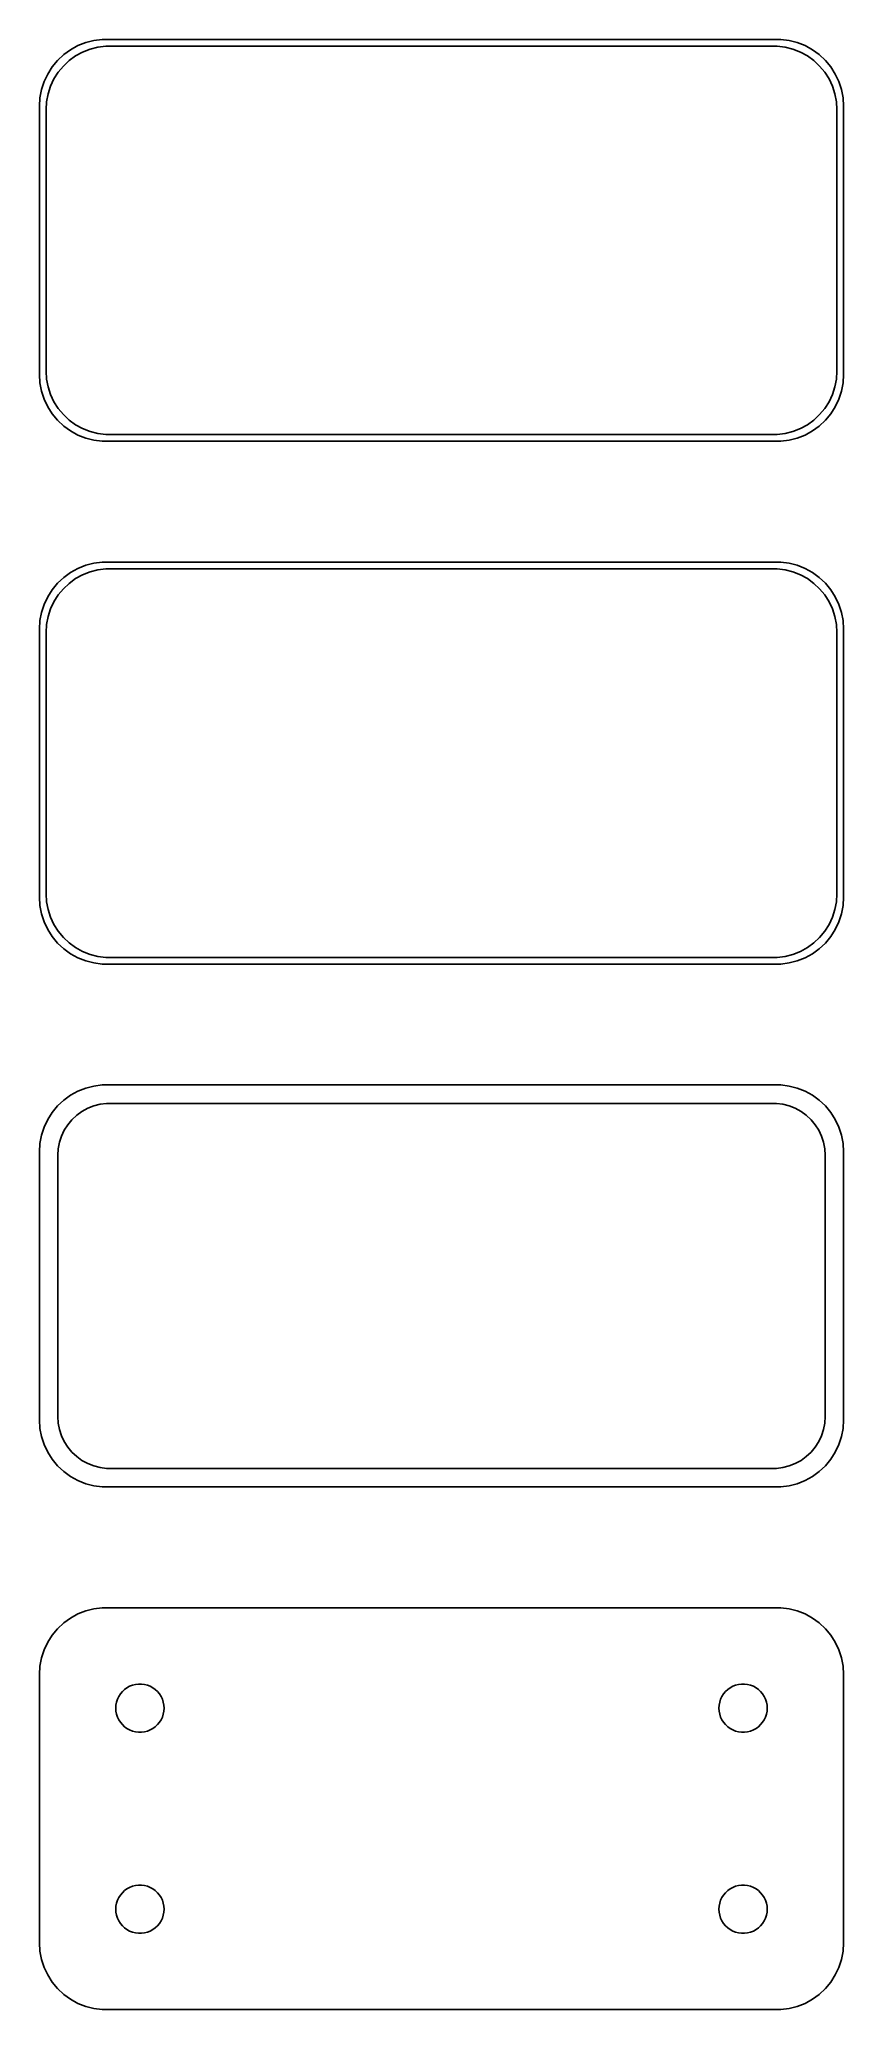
# Model space of a CAD drawing. Header units: metres. Extents: x -30 to 30, y 102 to 249.
import ezdxf

# ---------------------------------------------------------------- set-up
doc = ezdxf.new("R2010")
doc.units = ezdxf.units.M

msp = doc.modelspace()

# ---------------------------------------------------------------- linework, layer by layer
for p, q in [((-27.1289, 248.524), (-27.6791, 248.222)), ((-26.5451, 248.755), (-27.1289, 248.524)), ((-25.9369, 248.911), (-26.5451, 248.755)), ((-26.2178, 248.268), (-25.6401, 248.416)), ((-25.3139, 248.99), (-25.9369, 248.911)), ((-25.6401, 248.416), (-25.0482, 248.491)), ((25.3139, 248.99), (-25.3139, 248.99)), ((-25.0482, 248.491), (25.0482, 248.491)), ((25.0482, 248.491), (25.6401, 248.416)), ((25.9369, 248.911), (25.3139, 248.99)), ((25.6401, 248.416), (26.2178, 248.268)), ((26.5451, 248.755), (25.9369, 248.911)), ((27.1289, 248.524), (26.5451, 248.755)), ((27.6791, 248.222), (27.1289, 248.524)), ((-29.0451, 246.939), (-29.3815, 246.409)), ((-28.6448, 247.423), (-29.0451, 246.939)), ((-28.1871, 247.853), (-28.6448, 247.423)), ((-28.5928, 246.542), (-28.2126, 247.002)), ((-28.2126, 247.002), (-27.7778, 247.41)), ((-27.6791, 248.222), (-28.1871, 247.853)), ((-27.7778, 247.41), (-27.2952, 247.761)), ((-27.2952, 247.761), (-26.7724, 248.048)), ((-26.7724, 248.048), (-26.2178, 248.268)), ((26.2178, 248.268), (26.7724, 248.048)), ((26.7724, 248.048), (27.2952, 247.761)), ((27.2952, 247.761), (27.7778, 247.41)), ((28.1871, 247.853), (27.6791, 248.222)), ((27.7778, 247.41), (28.2126, 247.002)), ((28.6448, 247.423), (28.1871, 247.853)), ((28.2126, 247.002), (28.5928, 246.542)), ((29.0451, 246.939), (28.6448, 247.423)), ((29.3815, 246.409), (29.0451, 246.939)), ((-29.6489, 245.841), (-29.8429, 245.243)), ((-29.3815, 246.409), (-29.6489, 245.841)), ((-29.3508, 244.931), (-29.1664, 245.499)), ((-29.1664, 245.499), (-28.9124, 246.038)), ((-28.9124, 246.038), (-28.5928, 246.542)), ((28.5928, 246.542), (28.9124, 246.038)), ((28.9124, 246.038), (29.1664, 245.499)), ((29.1664, 245.499), (29.3508, 244.931)), ((29.6489, 245.841), (29.3815, 246.409)), ((29.8429, 245.243), (29.6489, 245.841)), ((-29.9606, 244.627), (-30, 244)), ((-30, 244), (-30, 224)), ((-29.8429, 245.243), (-29.9606, 244.627)), ((-29.5, 243.75), (-29.4625, 244.345)), ((-29.4625, 244.345), (-29.3508, 244.931)), ((29.3508, 244.931), (29.4625, 244.345)), ((29.4625, 244.345), (29.5, 243.75)), ((29.9606, 244.627), (29.8429, 245.243)), ((30, 244), (29.9606, 244.627)), ((30, 224), (30, 244)), ((-29.5, 224.25), (-29.5, 243.75)), ((29.5, 243.75), (29.5, 224.25)), ((-30, 224), (-29.9606, 223.373)), ((-29.4625, 223.655), (-29.5, 224.25)), ((-29.3508, 223.069), (-29.4625, 223.655)), ((29.4625, 223.655), (29.3508, 223.069)), ((29.5, 224.25), (29.4625, 223.655)), ((29.9606, 223.373), (30, 224)), ((-29.9606, 223.373), (-29.8429, 222.757)), ((-29.8429, 222.757), (-29.6489, 222.159)), ((-29.6489, 222.159), (-29.3815, 221.591)), ((-29.1664, 222.501), (-29.3508, 223.069)), ((-28.9124, 221.962), (-29.1664, 222.501)), ((-28.5928, 221.458), (-28.9124, 221.962)), ((28.9124, 221.962), (28.5928, 221.458)), ((29.1664, 222.501), (28.9124, 221.962)), ((29.3508, 223.069), (29.1664, 222.501)), ((29.3815, 221.591), (29.6489, 222.159)), ((29.6489, 222.159), (29.8429, 222.757)), ((29.8429, 222.757), (29.9606, 223.373)), ((-29.3815, 221.591), (-29.0451, 221.061)), ((-29.0451, 221.061), (-28.6448, 220.577)), ((-28.6448, 220.577), (-28.1871, 220.147)), ((-28.2126, 220.998), (-28.5928, 221.458)), ((-27.7778, 220.59), (-28.2126, 220.998)), ((-27.2952, 220.239), (-27.7778, 220.59)), ((27.7778, 220.59), (27.2952, 220.239)), ((28.2126, 220.998), (27.7778, 220.59)), ((28.1871, 220.147), (28.6448, 220.577)), ((28.5928, 221.458), (28.2126, 220.998)), ((28.6448, 220.577), (29.0451, 221.061)), ((29.0451, 221.061), (29.3815, 221.591)), ((-28.1871, 220.147), (-27.6791, 219.778)), ((-27.6791, 219.778), (-27.1289, 219.476)), ((-26.7724, 219.952), (-27.2952, 220.239)), ((-27.1289, 219.476), (-26.5451, 219.245)), ((-26.2178, 219.732), (-26.7724, 219.952)), ((-26.5451, 219.245), (-25.9369, 219.089)), ((-25.6401, 219.584), (-26.2178, 219.732)), ((-25.9369, 219.089), (-25.3139, 219.01)), ((-25.0482, 219.509), (-25.6401, 219.584)), ((-25.3139, 219.01), (25.3139, 219.01)), ((25.0482, 219.509), (-25.0482, 219.509)), ((25.6401, 219.584), (25.0482, 219.509)), ((25.3139, 219.01), (25.9369, 219.089)), ((26.2178, 219.732), (25.6401, 219.584)), ((25.9369, 219.089), (26.5451, 219.245)), ((26.7724, 219.952), (26.2178, 219.732)), ((26.5451, 219.245), (27.1289, 219.476)), ((27.2952, 220.239), (26.7724, 219.952)), ((27.1289, 219.476), (27.6791, 219.778)), ((27.6791, 219.778), (28.1871, 220.147)), ((-28.1871, 208.853), (-28.6448, 208.423)), ((-27.6791, 209.222), (-28.1871, 208.853)), ((-27.7778, 208.41), (-27.2952, 208.761)), ((-27.1289, 209.524), (-27.6791, 209.222)), ((-27.2952, 208.761), (-26.7724, 209.048)), ((-26.5451, 209.755), (-27.1289, 209.524)), ((-26.7724, 209.048), (-26.2178, 209.268)), ((-25.9369, 209.911), (-26.5451, 209.755)), ((-26.2178, 209.268), (-25.6401, 209.416)), ((-25.3139, 209.99), (-25.9369, 209.911)), ((-25.6401, 209.416), (-25.0482, 209.491)), ((25.3139, 209.99), (-25.3139, 209.99)), ((-25.0482, 209.491), (25.0482, 209.491)), ((25.0482, 209.491), (25.6401, 209.416)), ((25.9369, 209.911), (25.3139, 209.99)), ((25.6401, 209.416), (26.2178, 209.268)), ((26.5451, 209.755), (25.9369, 209.911)), ((26.2178, 209.268), (26.7724, 209.048)), ((27.1289, 209.524), (26.5451, 209.755)), ((26.7724, 209.048), (27.2952, 208.761)), ((27.6791, 209.222), (27.1289, 209.524)), ((27.2952, 208.761), (27.7778, 208.41)), ((28.1871, 208.853), (27.6791, 209.222)), ((28.6448, 208.423), (28.1871, 208.853)), ((-29.3815, 207.409), (-29.6489, 206.841)), ((-29.0451, 207.939), (-29.3815, 207.409)), ((-28.6448, 208.423), (-29.0451, 207.939)), ((-28.9124, 207.038), (-28.5928, 207.542)), ((-28.5928, 207.542), (-28.2126, 208.002)), ((-28.2126, 208.002), (-27.7778, 208.41)), ((27.7778, 208.41), (28.2126, 208.002)), ((28.2126, 208.002), (28.5928, 207.542)), ((28.5928, 207.542), (28.9124, 207.038)), ((29.0451, 207.939), (28.6448, 208.423)), ((29.3815, 207.409), (29.0451, 207.939)), ((29.6489, 206.841), (29.3815, 207.409)), ((-29.8429, 206.243), (-29.9606, 205.627)), ((-29.6489, 206.841), (-29.8429, 206.243)), ((-29.4625, 205.345), (-29.3508, 205.931)), ((-29.3508, 205.931), (-29.1664, 206.499)), ((-29.1664, 206.499), (-28.9124, 207.038)), ((28.9124, 207.038), (29.1664, 206.499)), ((29.1664, 206.499), (29.3508, 205.931)), ((29.3508, 205.931), (29.4625, 205.345)), ((29.8429, 206.243), (29.6489, 206.841)), ((29.9606, 205.627), (29.8429, 206.243)), ((-29.9606, 205.627), (-30, 205)), ((-30, 205), (-30, 185)), ((-29.5, 204.75), (-29.4625, 205.345)), ((-29.5, 185.25), (-29.5, 204.75)), ((29.4625, 205.345), (29.5, 204.75)), ((29.5, 204.75), (29.5, 185.25)), ((30, 205), (29.9606, 205.627)), ((30, 185), (30, 205)), ((-29.4625, 184.655), (-29.5, 185.25)), ((29.5, 185.25), (29.4625, 184.655)), ((-30, 185), (-29.9606, 184.373)), ((-29.9606, 184.373), (-29.8429, 183.757)), ((-29.8429, 183.757), (-29.6489, 183.159)), ((-29.3508, 184.069), (-29.4625, 184.655)), ((-29.1664, 183.501), (-29.3508, 184.069)), ((29.3508, 184.069), (29.1664, 183.501)), ((29.4625, 184.655), (29.3508, 184.069)), ((29.6489, 183.159), (29.8429, 183.757)), ((29.8429, 183.757), (29.9606, 184.373)), ((29.9606, 184.373), (30, 185)), ((-29.6489, 183.159), (-29.3815, 182.591)), ((-29.3815, 182.591), (-29.0451, 182.061)), ((-28.9124, 182.962), (-29.1664, 183.501)), ((-28.5928, 182.458), (-28.9124, 182.962)), ((-28.2126, 181.998), (-28.5928, 182.458)), ((28.5928, 182.458), (28.2126, 181.998)), ((28.9124, 182.962), (28.5928, 182.458)), ((29.1664, 183.501), (28.9124, 182.962)), ((29.0451, 182.061), (29.3815, 182.591)), ((29.3815, 182.591), (29.6489, 183.159)), ((-29.0451, 182.061), (-28.6448, 181.577)), ((-28.6448, 181.577), (-28.1871, 181.147)), ((-27.7778, 181.59), (-28.2126, 181.998)), ((-28.1871, 181.147), (-27.6791, 180.778)), ((-27.2952, 181.239), (-27.7778, 181.59)), ((-26.7724, 180.952), (-27.2952, 181.239)), ((-26.2178, 180.732), (-26.7724, 180.952)), ((26.7724, 180.952), (26.2178, 180.732)), ((27.2952, 181.239), (26.7724, 180.952)), ((27.7778, 181.59), (27.2952, 181.239)), ((27.6791, 180.778), (28.1871, 181.147)), ((28.2126, 181.998), (27.7778, 181.59)), ((28.1871, 181.147), (28.6448, 181.577)), ((28.6448, 181.577), (29.0451, 182.061)), ((-27.6791, 180.778), (-27.1289, 180.476)), ((-27.1289, 180.476), (-26.5451, 180.245)), ((-26.5451, 180.245), (-25.9369, 180.089)), ((-25.6401, 180.584), (-26.2178, 180.732)), ((-25.9369, 180.089), (-25.3139, 180.01)), ((-25.0482, 180.509), (-25.6401, 180.584)), ((-25.3139, 180.01), (25.3139, 180.01)), ((25.0482, 180.509), (-25.0482, 180.509)), ((25.6401, 180.584), (25.0482, 180.509)), ((25.3139, 180.01), (25.9369, 180.089)), ((26.2178, 180.732), (25.6401, 180.584)), ((25.9369, 180.089), (26.5451, 180.245)), ((26.5451, 180.245), (27.1289, 180.476)), ((27.1289, 180.476), (27.6791, 180.778)), ((-27.1289, 170.524), (-27.6791, 170.222)), ((-26.5451, 170.755), (-27.1289, 170.524)), ((-25.9369, 170.911), (-26.5451, 170.755)), ((-25.3139, 170.99), (-25.9369, 170.911)), ((25.3139, 170.99), (-25.3139, 170.99)), ((25.9369, 170.911), (25.3139, 170.99)), ((26.5451, 170.755), (25.9369, 170.911)), ((27.1289, 170.524), (26.5451, 170.755)), ((27.6791, 170.222), (27.1289, 170.524)), ((-28.6448, 169.423), (-29.0451, 168.939)), ((-28.1871, 169.853), (-28.6448, 169.423)), ((-27.6791, 170.222), (-28.1871, 169.853)), ((-26.8234, 169.017), (-26.3975, 169.251)), ((-26.3975, 169.251), (-25.9457, 169.43)), ((-25.9457, 169.43), (-25.4751, 169.551)), ((-25.4751, 169.551), (-24.993, 169.612)), ((-24.993, 169.612), (24.993, 169.612)), ((24.993, 169.612), (25.4751, 169.551)), ((25.4751, 169.551), (25.9457, 169.43)), ((25.9457, 169.43), (26.3975, 169.251)), ((26.3975, 169.251), (26.8234, 169.017)), ((28.1871, 169.853), (27.6791, 170.222)), ((28.6448, 169.423), (28.1871, 169.853)), ((29.0451, 168.939), (28.6448, 169.423)), ((-29.6489, 167.841), (-29.8429, 167.243)), ((-29.3815, 168.409), (-29.6489, 167.841)), ((-29.0451, 168.939), (-29.3815, 168.409)), ((-28.3477, 167.174), (-28.1408, 167.614)), ((-28.1408, 167.614), (-27.8805, 168.024)), ((-27.8805, 168.024), (-27.5707, 168.399)), ((-27.5707, 168.399), (-27.2165, 168.731)), ((-27.2165, 168.731), (-26.8234, 169.017)), ((26.8234, 169.017), (27.2165, 168.731)), ((27.2165, 168.731), (27.5707, 168.399)), ((27.5707, 168.399), (27.8805, 168.024)), ((27.8805, 168.024), (28.1408, 167.614)), ((28.1408, 167.614), (28.3477, 167.174)), ((29.3815, 168.409), (29.0451, 168.939)), ((29.6489, 167.841), (29.3815, 168.409)), ((29.8429, 167.243), (29.6489, 167.841)), ((-29.9606, 166.627), (-30, 166)), ((-29.8429, 167.243), (-29.9606, 166.627)), ((-28.6195, 165.75), (-28.589, 166.235)), ((-28.589, 166.235), (-28.4979, 166.712)), ((-28.4979, 166.712), (-28.3477, 167.174)), ((28.3477, 167.174), (28.4979, 166.712)), ((28.4979, 166.712), (28.589, 166.235)), ((28.589, 166.235), (28.6195, 165.75)), ((29.9606, 166.627), (29.8429, 167.243)), ((30, 166), (29.9606, 166.627)), ((-30, 166), (-30, 146)), ((-28.6195, 146.25), (-28.6195, 165.75)), ((28.6195, 165.75), (28.6195, 146.25)), ((30, 146), (30, 166)), ((-30, 146), (-29.9606, 145.373)), ((-28.589, 145.765), (-28.6195, 146.25)), ((-28.4979, 145.288), (-28.589, 145.765)), ((28.589, 145.765), (28.4979, 145.288)), ((28.6195, 146.25), (28.589, 145.765)), ((29.9606, 145.373), (30, 146)), ((-29.9606, 145.373), (-29.8429, 144.757)), ((-29.8429, 144.757), (-29.6489, 144.159)), ((-29.6489, 144.159), (-29.3815, 143.591)), ((-28.3477, 144.826), (-28.4979, 145.288)), ((-28.1408, 144.386), (-28.3477, 144.826)), ((-27.8805, 143.976), (-28.1408, 144.386)), ((28.1408, 144.386), (27.8805, 143.976)), ((28.3477, 144.826), (28.1408, 144.386)), ((28.4979, 145.288), (28.3477, 144.826)), ((29.3815, 143.591), (29.6489, 144.159)), ((29.6489, 144.159), (29.8429, 144.757)), ((29.8429, 144.757), (29.9606, 145.373)), ((-29.3815, 143.591), (-29.0451, 143.061)), ((-29.0451, 143.061), (-28.6448, 142.577)), ((-28.6448, 142.577), (-28.1871, 142.147)), ((-27.5707, 143.601), (-27.8805, 143.976)), ((-27.2165, 143.269), (-27.5707, 143.601)), ((-26.8234, 142.983), (-27.2165, 143.269)), ((-26.3975, 142.749), (-26.8234, 142.983)), ((-25.9457, 142.57), (-26.3975, 142.749)), ((26.3975, 142.749), (25.9457, 142.57)), ((26.8234, 142.983), (26.3975, 142.749)), ((27.2165, 143.269), (26.8234, 142.983)), ((27.5707, 143.601), (27.2165, 143.269)), ((27.8805, 143.976), (27.5707, 143.601)), ((28.1871, 142.147), (28.6448, 142.577)), ((28.6448, 142.577), (29.0451, 143.061)), ((29.0451, 143.061), (29.3815, 143.591)), ((-28.1871, 142.147), (-27.6791, 141.778)), ((-27.6791, 141.778), (-27.1289, 141.476)), ((-27.1289, 141.476), (-26.5451, 141.245)), ((-26.5451, 141.245), (-25.9369, 141.089)), ((-25.4751, 142.449), (-25.9457, 142.57)), ((-24.993, 142.388), (-25.4751, 142.449)), ((24.993, 142.388), (-24.993, 142.388)), ((25.4751, 142.449), (24.993, 142.388)), ((25.9457, 142.57), (25.4751, 142.449)), ((25.9369, 141.089), (26.5451, 141.245)), ((26.5451, 141.245), (27.1289, 141.476)), ((27.1289, 141.476), (27.6791, 141.778)), ((27.6791, 141.778), (28.1871, 142.147)), ((-25.9369, 141.089), (-25.3139, 141.01)), ((-25.3139, 141.01), (25.3139, 141.01)), ((25.3139, 141.01), (25.9369, 141.089)), ((-28.1871, 130.853), (-28.6448, 130.423)), ((-27.6791, 131.222), (-28.1871, 130.853)), ((-27.1289, 131.524), (-27.6791, 131.222)), ((-26.5451, 131.755), (-27.1289, 131.524)), ((-25.9369, 131.911), (-26.5451, 131.755)), ((-25.3139, 131.99), (-25.9369, 131.911)), ((25.3139, 131.99), (-25.3139, 131.99)), ((25.9369, 131.911), (25.3139, 131.99)), ((26.5451, 131.755), (25.9369, 131.911)), ((27.1289, 131.524), (26.5451, 131.755)), ((27.6791, 131.222), (27.1289, 131.524)), ((28.1871, 130.853), (27.6791, 131.222)), ((28.6448, 130.423), (28.1871, 130.853)), ((-29.3815, 129.409), (-29.6489, 128.841)), ((-29.0451, 129.939), (-29.3815, 129.409)), ((-28.6448, 130.423), (-29.0451, 129.939)), ((29.0451, 129.939), (28.6448, 130.423)), ((29.3815, 129.409), (29.0451, 129.939)), ((29.6489, 128.841), (29.3815, 129.409)), ((-29.8429, 128.243), (-29.9606, 127.627)), ((-29.6489, 128.841), (-29.8429, 128.243)), ((29.8429, 128.243), (29.6489, 128.841)), ((29.9606, 127.627), (29.8429, 128.243)), ((-29.9606, 127.627), (-30, 127)), ((-30, 127), (-30, 107)), ((30, 127), (29.9606, 127.627)), ((30, 107), (30, 127)), ((-24.2858, 124.726), (-24.2434, 124.948)), ((-24.2434, 124.948), (-24.1736, 125.163)), ((-24.1736, 125.163), (-24.0773, 125.367)), ((-24.0773, 125.367), (-23.9562, 125.558)), ((-23.9562, 125.558), (-23.8121, 125.732)), ((-23.8121, 125.732), (-23.6474, 125.887)), ((-23.6474, 125.887), (-23.4645, 126.02)), ((-23.4645, 126.02), (-23.2664, 126.129)), ((-23.2664, 126.129), (-23.0562, 126.212)), ((-23.0562, 126.212), (-22.8373, 126.268)), ((-22.8373, 126.268), (-22.613, 126.296)), ((-22.613, 126.296), (-22.387, 126.296)), ((-22.387, 126.296), (-22.1627, 126.268)), ((-22.1627, 126.268), (-21.9438, 126.212)), ((-21.9438, 126.212), (-21.7336, 126.129)), ((-21.7336, 126.129), (-21.5355, 126.02)), ((-21.5355, 126.02), (-21.3526, 125.887)), ((-21.3526, 125.887), (-21.1879, 125.732)), ((-21.1879, 125.732), (-21.0438, 125.558)), ((-21.0438, 125.558), (-20.9226, 125.367)), ((-20.9226, 125.367), (-20.8264, 125.163)), ((-20.8264, 125.163), (-20.7565, 124.948)), ((-20.7565, 124.948), (-20.7142, 124.726)), ((20.7142, 124.726), (20.7565, 124.948)), ((20.7565, 124.948), (20.8264, 125.163)), ((20.8264, 125.163), (20.9226, 125.367)), ((20.9226, 125.367), (21.0438, 125.558)), ((21.0438, 125.558), (21.1879, 125.732)), ((21.1879, 125.732), (21.3526, 125.887)), ((21.3526, 125.887), (21.5355, 126.02)), ((21.5355, 126.02), (21.7336, 126.129)), ((21.7336, 126.129), (21.9438, 126.212)), ((21.9438, 126.212), (22.1627, 126.268)), ((22.1627, 126.268), (22.387, 126.296)), ((22.387, 126.296), (22.613, 126.296)), ((22.613, 126.296), (22.8373, 126.268)), ((22.8373, 126.268), (23.0562, 126.212)), ((23.0562, 126.212), (23.2664, 126.129)), ((23.2664, 126.129), (23.4645, 126.02)), ((23.4645, 126.02), (23.6474, 125.887)), ((23.6474, 125.887), (23.8121, 125.732)), ((23.8121, 125.732), (23.9562, 125.558)), ((23.9562, 125.558), (24.0773, 125.367)), ((24.0773, 125.367), (24.1736, 125.163)), ((24.1736, 125.163), (24.2434, 124.948)), ((24.2434, 124.948), (24.2858, 124.726)), ((-24.3, 124.5), (-24.2858, 124.726)), ((-24.2858, 124.274), (-24.3, 124.5)), ((-24.2434, 124.052), (-24.2858, 124.274)), ((-24.1736, 123.837), (-24.2434, 124.052)), ((-24.0773, 123.633), (-24.1736, 123.837)), ((-23.9562, 123.442), (-24.0773, 123.633)), ((-20.9226, 123.633), (-21.0438, 123.442)), ((-20.8264, 123.837), (-20.9226, 123.633)), ((-20.7565, 124.052), (-20.8264, 123.837)), ((-20.7142, 124.274), (-20.7565, 124.052)), ((-20.7142, 124.726), (-20.7, 124.5)), ((-20.7, 124.5), (-20.7142, 124.274)), ((20.7, 124.5), (20.7142, 124.726)), ((20.7142, 124.274), (20.7, 124.5)), ((20.7565, 124.052), (20.7142, 124.274)), ((20.8264, 123.837), (20.7565, 124.052)), ((20.9226, 123.633), (20.8264, 123.837)), ((21.0438, 123.442), (20.9226, 123.633)), ((24.0773, 123.633), (23.9562, 123.442)), ((24.1736, 123.837), (24.0773, 123.633)), ((24.2434, 124.052), (24.1736, 123.837)), ((24.2858, 124.274), (24.2434, 124.052)), ((24.2858, 124.726), (24.3, 124.5)), ((24.3, 124.5), (24.2858, 124.274)), ((-23.8121, 123.268), (-23.9562, 123.442)), ((-23.6474, 123.113), (-23.8121, 123.268)), ((-23.4645, 122.98), (-23.6474, 123.113)), ((-23.2664, 122.871), (-23.4645, 122.98)), ((-23.0562, 122.788), (-23.2664, 122.871)), ((-22.8373, 122.732), (-23.0562, 122.788)), ((-22.613, 122.704), (-22.8373, 122.732)), ((-22.387, 122.704), (-22.613, 122.704)), ((-22.1627, 122.732), (-22.387, 122.704)), ((-21.9438, 122.788), (-22.1627, 122.732)), ((-21.7336, 122.871), (-21.9438, 122.788)), ((-21.5355, 122.98), (-21.7336, 122.871)), ((-21.3526, 123.113), (-21.5355, 122.98)), ((-21.1879, 123.268), (-21.3526, 123.113)), ((-21.0438, 123.442), (-21.1879, 123.268)), ((21.1879, 123.268), (21.0438, 123.442)), ((21.3526, 123.113), (21.1879, 123.268)), ((21.5355, 122.98), (21.3526, 123.113)), ((21.7336, 122.871), (21.5355, 122.98)), ((21.9438, 122.788), (21.7336, 122.871)), ((22.1627, 122.732), (21.9438, 122.788)), ((22.387, 122.704), (22.1627, 122.732)), ((22.613, 122.704), (22.387, 122.704)), ((22.8373, 122.732), (22.613, 122.704)), ((23.0562, 122.788), (22.8373, 122.732)), ((23.2664, 122.871), (23.0562, 122.788)), ((23.4645, 122.98), (23.2664, 122.871)), ((23.6474, 123.113), (23.4645, 122.98)), ((23.8121, 123.268), (23.6474, 123.113)), ((23.9562, 123.442), (23.8121, 123.268)), ((-24.1736, 110.163), (-24.0773, 110.367)), ((-24.0773, 110.367), (-23.9562, 110.558)), ((-23.9562, 110.558), (-23.8121, 110.732)), ((-23.8121, 110.732), (-23.6474, 110.887)), ((-23.6474, 110.887), (-23.4645, 111.02)), ((-23.4645, 111.02), (-23.2664, 111.129)), ((-23.2664, 111.129), (-23.0562, 111.212)), ((-23.0562, 111.212), (-22.8373, 111.268)), ((-22.8373, 111.268), (-22.613, 111.296)), ((-22.613, 111.296), (-22.387, 111.296)), ((-22.387, 111.296), (-22.1627, 111.268)), ((-22.1627, 111.268), (-21.9438, 111.212)), ((-21.9438, 111.212), (-21.7336, 111.129)), ((-21.7336, 111.129), (-21.5355, 111.02)), ((-21.5355, 111.02), (-21.3526, 110.887)), ((-21.3526, 110.887), (-21.1879, 110.732)), ((-21.1879, 110.732), (-21.0438, 110.558)), ((-21.0438, 110.558), (-20.9226, 110.367)), ((-20.9226, 110.367), (-20.8264, 110.163)), ((20.8264, 110.163), (20.9226, 110.367)), ((20.9226, 110.367), (21.0438, 110.558)), ((21.0438, 110.558), (21.1879, 110.732)), ((21.1879, 110.732), (21.3526, 110.887)), ((21.3526, 110.887), (21.5355, 111.02)), ((21.5355, 111.02), (21.7336, 111.129)), ((21.7336, 111.129), (21.9438, 111.212)), ((21.9438, 111.212), (22.1627, 111.268)), ((22.1627, 111.268), (22.387, 111.296)), ((22.387, 111.296), (22.613, 111.296)), ((22.613, 111.296), (22.8373, 111.268)), ((22.8373, 111.268), (23.0562, 111.212)), ((23.0562, 111.212), (23.2664, 111.129)), ((23.2664, 111.129), (23.4645, 111.02)), ((23.4645, 111.02), (23.6474, 110.887)), ((23.6474, 110.887), (23.8121, 110.732)), ((23.8121, 110.732), (23.9562, 110.558)), ((23.9562, 110.558), (24.0773, 110.367)), ((24.0773, 110.367), (24.1736, 110.163)), ((-24.3, 109.5), (-24.2858, 109.726)), ((-24.2858, 109.274), (-24.3, 109.5)), ((-24.2858, 109.726), (-24.2434, 109.948)), ((-24.2434, 109.052), (-24.2858, 109.274)), ((-24.2434, 109.948), (-24.1736, 110.163)), ((-24.1736, 108.837), (-24.2434, 109.052)), ((-24.0773, 108.633), (-24.1736, 108.837)), ((-20.8264, 108.837), (-20.9226, 108.633)), ((-20.8264, 110.163), (-20.7565, 109.948)), ((-20.7565, 109.052), (-20.8264, 108.837)), ((-20.7565, 109.948), (-20.7142, 109.726)), ((-20.7142, 109.274), (-20.7565, 109.052)), ((-20.7142, 109.726), (-20.7, 109.5)), ((-20.7, 109.5), (-20.7142, 109.274)), ((20.7, 109.5), (20.7142, 109.726)), ((20.7142, 109.274), (20.7, 109.5)), ((20.7142, 109.726), (20.7565, 109.948)), ((20.7565, 109.052), (20.7142, 109.274)), ((20.7565, 109.948), (20.8264, 110.163)), ((20.8264, 108.837), (20.7565, 109.052)), ((20.9226, 108.633), (20.8264, 108.837)), ((24.1736, 108.837), (24.0773, 108.633)), ((24.1736, 110.163), (24.2434, 109.948)), ((24.2434, 109.052), (24.1736, 108.837)), ((24.2434, 109.948), (24.2858, 109.726)), ((24.2858, 109.274), (24.2434, 109.052)), ((24.2858, 109.726), (24.3, 109.5)), ((24.3, 109.5), (24.2858, 109.274)), ((-23.9562, 108.442), (-24.0773, 108.633)), ((-23.8121, 108.268), (-23.9562, 108.442)), ((-23.6474, 108.113), (-23.8121, 108.268)), ((-23.4645, 107.98), (-23.6474, 108.113)), ((-23.2664, 107.871), (-23.4645, 107.98)), ((-23.0562, 107.788), (-23.2664, 107.871)), ((-22.8373, 107.732), (-23.0562, 107.788)), ((-22.613, 107.704), (-22.8373, 107.732)), ((-22.387, 107.704), (-22.613, 107.704)), ((-22.1627, 107.732), (-22.387, 107.704)), ((-21.9438, 107.788), (-22.1627, 107.732)), ((-21.7336, 107.871), (-21.9438, 107.788)), ((-21.5355, 107.98), (-21.7336, 107.871)), ((-21.3526, 108.113), (-21.5355, 107.98)), ((-21.1879, 108.268), (-21.3526, 108.113)), ((-21.0438, 108.442), (-21.1879, 108.268)), ((-20.9226, 108.633), (-21.0438, 108.442)), ((21.0438, 108.442), (20.9226, 108.633)), ((21.1879, 108.268), (21.0438, 108.442)), ((21.3526, 108.113), (21.1879, 108.268)), ((21.5355, 107.98), (21.3526, 108.113)), ((21.7336, 107.871), (21.5355, 107.98)), ((21.9438, 107.788), (21.7336, 107.871)), ((22.1627, 107.732), (21.9438, 107.788)), ((22.387, 107.704), (22.1627, 107.732)), ((22.613, 107.704), (22.387, 107.704)), ((22.8373, 107.732), (22.613, 107.704)), ((23.0562, 107.788), (22.8373, 107.732)), ((23.2664, 107.871), (23.0562, 107.788)), ((23.4645, 107.98), (23.2664, 107.871)), ((23.6474, 108.113), (23.4645, 107.98)), ((23.8121, 108.268), (23.6474, 108.113)), ((23.9562, 108.442), (23.8121, 108.268)), ((24.0773, 108.633), (23.9562, 108.442)), ((-30, 107), (-29.9606, 106.373)), ((-29.9606, 106.373), (-29.8429, 105.757)), ((29.8429, 105.757), (29.9606, 106.373)), ((29.9606, 106.373), (30, 107)), ((-29.8429, 105.757), (-29.6489, 105.159)), ((-29.6489, 105.159), (-29.3815, 104.591)), ((-29.3815, 104.591), (-29.0451, 104.061)), ((29.0451, 104.061), (29.3815, 104.591)), ((29.3815, 104.591), (29.6489, 105.159)), ((29.6489, 105.159), (29.8429, 105.757)), ((-29.0451, 104.061), (-28.6448, 103.577)), ((-28.6448, 103.577), (-28.1871, 103.147)), ((-28.1871, 103.147), (-27.6791, 102.778)), ((27.6791, 102.778), (28.1871, 103.147)), ((28.1871, 103.147), (28.6448, 103.577)), ((28.6448, 103.577), (29.0451, 104.061)), ((-27.6791, 102.778), (-27.1289, 102.476)), ((-27.1289, 102.476), (-26.5451, 102.245)), ((-26.5451, 102.245), (-25.9369, 102.089)), ((-25.9369, 102.089), (-25.3139, 102.01)), ((-25.3139, 102.01), (25.3139, 102.01)), ((25.3139, 102.01), (25.9369, 102.089)), ((25.9369, 102.089), (26.5451, 102.245)), ((26.5451, 102.245), (27.1289, 102.476)), ((27.1289, 102.476), (27.6791, 102.778))]:
    msp.add_line(p, q)

doc.saveas('drawing.dxf')
